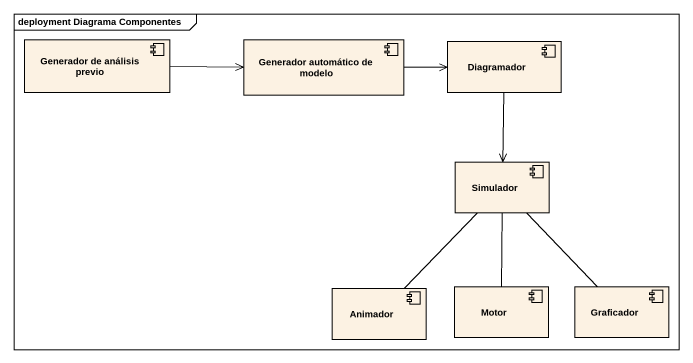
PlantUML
@startuml
mainframe deployment Diagrama Componentes
component "Generador de análisis previo" as Generador_de_análisis_previo
component "Generador automático de modelo" as Generador_automático_de
component Diagramador
component Simulador
component Animador
component Motor
component Graficador
Generador_de_análisis_previo -right-> Generador_automático_de
Generador_automático_de -right-> Diagramador
Diagramador --> Simulador
Animador -up- Simulador
Motor -up- Simulador
Graficador -up- Simulador
@enduml
